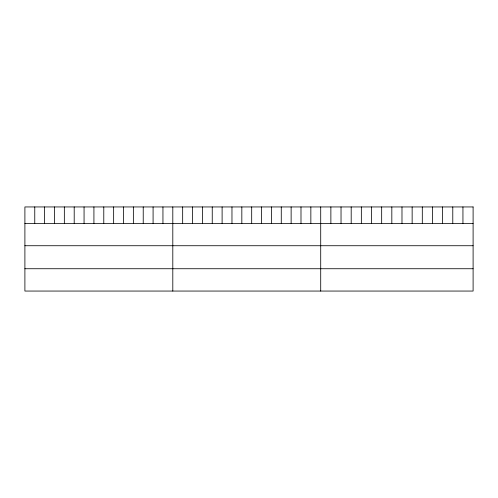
<?xml version="1.0" encoding="UTF-8"?>
<svg xmlns="http://www.w3.org/2000/svg" width="498" height="498" viewBox="0 0 498 498"><rect width="100%" height="100%" fill="white"/><g stroke="black" fill="none" stroke-linecap="round" stroke-linejoin="round"><path stroke-width="0.75" d="M24.9 223.409L473.1 223.409M24.9 245.732L473.1 245.732M24.9 268.733L473.1 268.733M462.941 206.944L462.941 223.409M452.782 206.944L452.782 223.409M442.622 206.944L442.622 223.409M432.463 206.944L432.463 223.409M422.304 206.944L422.304 223.409M412.145 206.944L412.145 223.409M401.986 206.944L401.986 223.409M391.826 206.944L391.826 223.409M381.667 206.944L381.667 223.409M371.508 206.944L371.508 223.409M361.349 206.944L361.349 223.409M351.19 206.944L351.19 223.409M341.03 206.944L341.03 223.409M330.871 206.944L330.871 223.409M320.712 206.944L320.712 291.056M310.852 206.944L310.852 223.409M300.991 206.944L300.991 223.409M291.131 206.944L291.131 223.409M281.27 206.944L281.27 223.409M271.41 206.944L271.41 223.409M261.55 206.944L261.55 223.409M251.689 206.944L251.689 223.409M241.829 206.944L241.829 223.409M231.968 206.944L231.968 223.409M222.108 206.944L222.108 223.409M212.248 206.944L212.248 223.409M202.387 206.944L202.387 223.409M192.527 206.944L192.527 223.409M182.666 206.944L182.666 223.409M172.806 206.944L172.806 291.056M162.946 206.944L162.946 223.409M153.085 206.944L153.085 223.409M143.225 206.944L143.225 223.409M133.364 206.944L133.364 223.409M123.504 206.944L123.504 223.409M113.644 206.944L113.644 223.409M103.783 206.944L103.783 223.409M93.923 206.944L93.923 223.409M84.062 206.944L84.062 223.409M74.202 206.944L74.202 223.409M64.342 206.944L64.342 223.409M54.481 206.944L54.481 223.409M44.621 206.944L44.621 223.409M34.76 206.944L34.76 223.409M473.1 206.944L24.9 206.944L24.9 291.056L473.1 291.056L473.1 206.944"/></g></svg>
